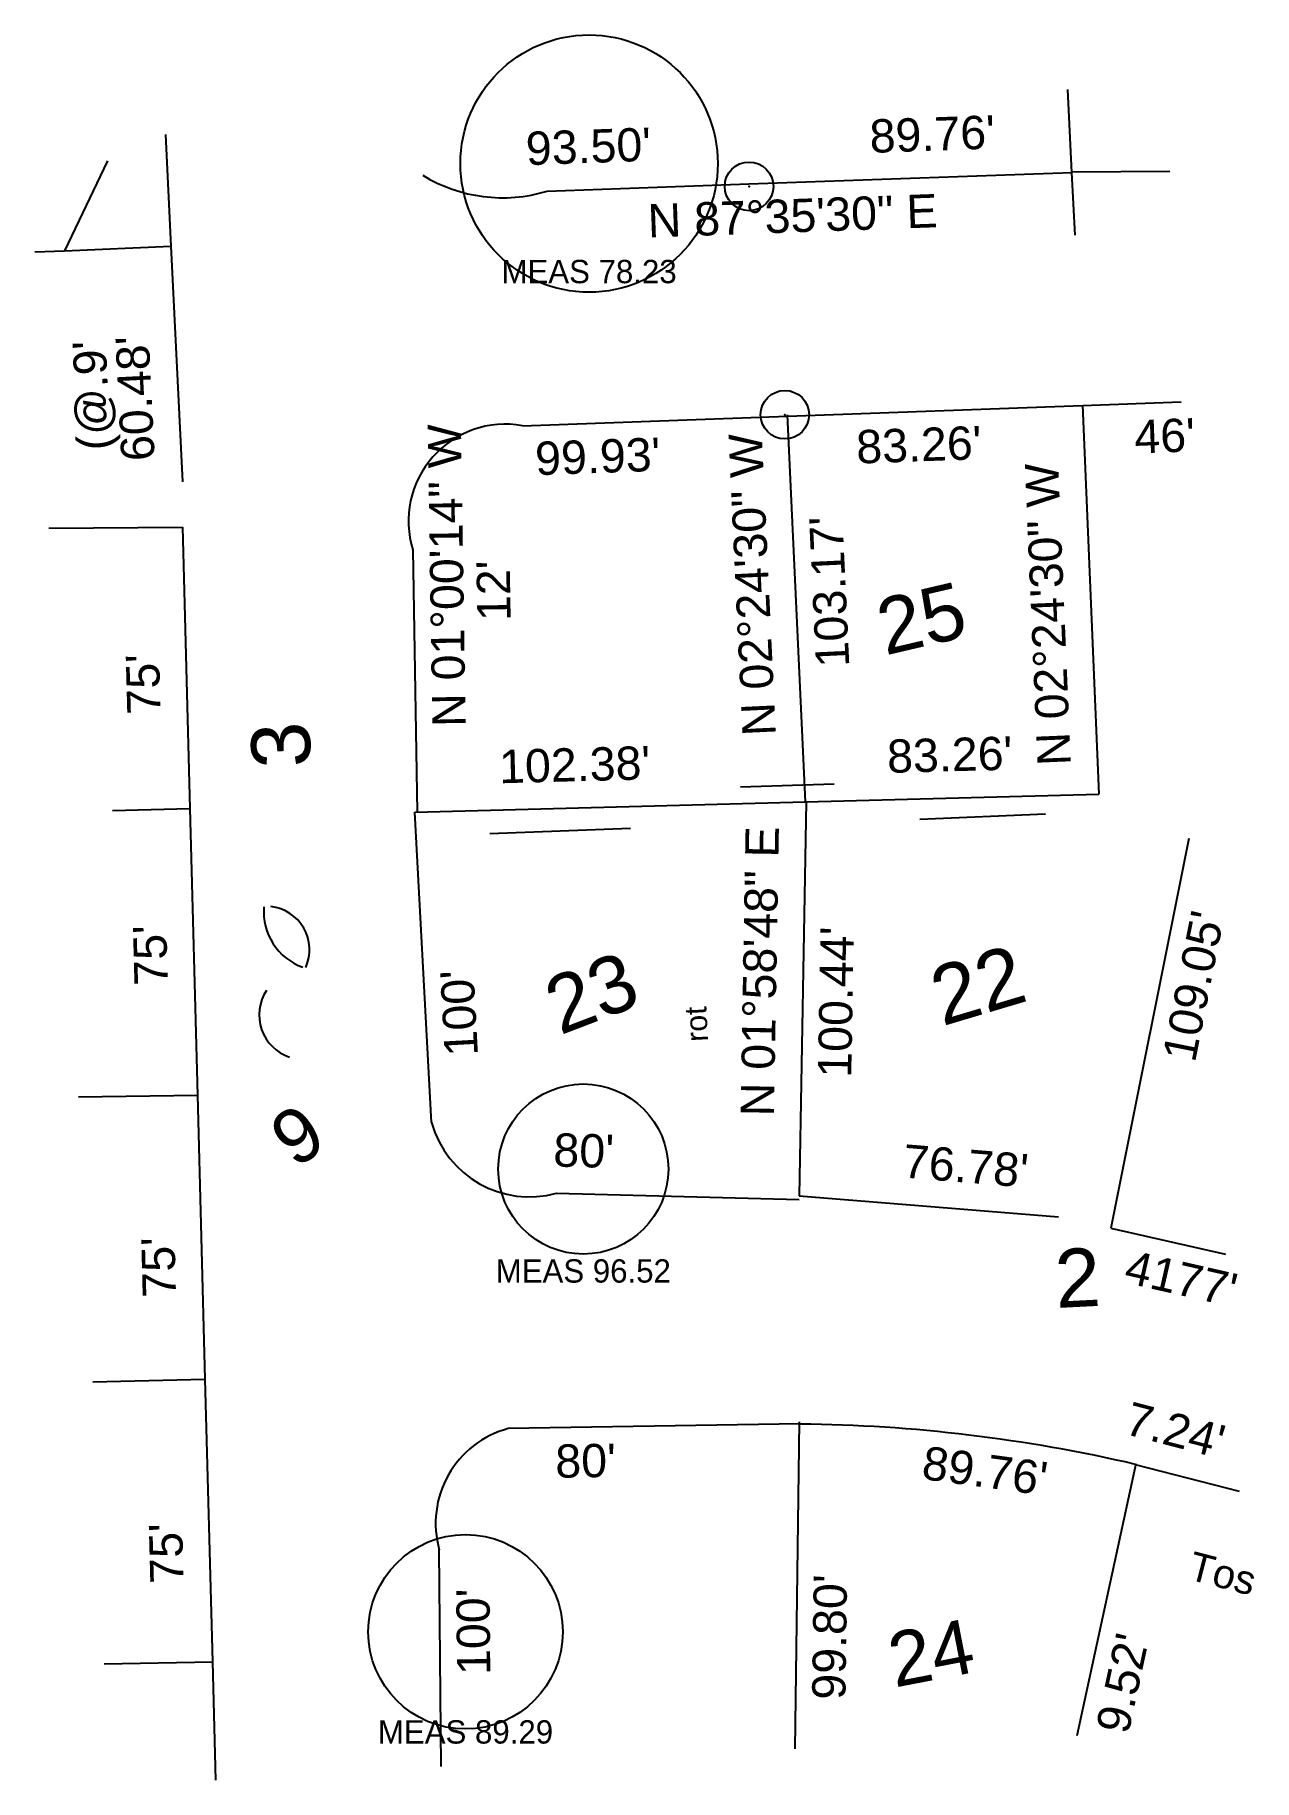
# Model space of a CAD drawing. Header units: feet. Extents: x -9 to 314, y -6 to 457.
import ezdxf
from ezdxf.enums import TextEntityAlignment as Align

# ---------------------------------------------------------------- set-up
doc = ezdxf.new("R2010")
doc.units = ezdxf.units.FT
doc.header["$MEASUREMENT"] = 0
for name, color, linetype in [('PLAT-CURVE', 4, 'CONTINUOUS'), ('PLAT-LINE', 7, 'CONTINUOUS'), ('PLAT-MON', 1, 'CONTINUOUS'), ('PLAT-QA', 1, 'CONTINUOUS'), ('PLAT-TEXT-BRG', 3, 'CONTINUOUS'), ('PLAT-TEXT-DIST', 2, 'CONTINUOUS'), ('PLAT-TEXT-LOTNO', 5, 'CONTINUOUS'), ('PLAT-TEXT-MISC', 9, 'CONTINUOUS'), ('PLAT-TEXT-UNASSOC', 30, 'CONTINUOUS')]:
    doc.layers.add(name, color=color, linetype=linetype)
doc.styles.add('PLAT', font='arial.ttf')

msp = doc.modelspace()

# ---------------------------------------------------------------- linework, layer by layer
at = {"layer": 'PLAT-CURVE'}
for centre, radius, start, end in [((115.13, 454.84), 40.66, -121.3791, -73.1218), ((115.86, 328.43), 25.68, 79.8601, -162.6743), ((67.36, 224.75), 15.58, 175.0843, -109.4755), ((52.39, 214.73), 11.53, -24.1491, 83.5879), ((62.32, 197.42), 11.76, 146.6511, -108.2717), ((122.28, 176.15), 26.99, -164.3179, -74.5828), ((189.57, -322.82), 411.75, 76.8954, 89.3762), ((123.43, 62.53), 26.07, 105.2426, -164.4245)]:
    msp.add_arc(centre, radius, start, end, dxfattribs=at)
at = {"layer": 'PLAT-LINE'}
for p, q in [((266.1, 420.9), (265.01, 442.9)), ((25.72, 430.94), (27.18, 401.3)), ((10.32, 423.99), (-1.04, 400.13)), ((266.1, 421.05), (292.03, 421.26)), ((126.93, 415.93), (180.46, 417.84)), ((180.46, 417.84), (266.1, 420.9)), ((266.93, 404.24), (266.1, 420.9)), ((-8.9, 399.8), (-1.04, 400.13)), ((-1.04, 400.13), (27.18, 401.3)), ((27.18, 401.3), (30.24, 338.81)), ((195.49, 253.94), (190.71, 356.57)), ((190.72, 356.26), (268.89, 359.09)), ((268.89, 359.09), (295.1, 360.04)), ((268.89, 359.17), (273.23, 256.02)), ((120.39, 353.71), (190.72, 356.26)), ((-5.22, 326.53), (30.2, 326.83)), ((30.2, 326.83), (32.18, 252.17)), ((91.34, 320.78), (92.43, 251.19)), ((178.18, 257.9), (203.08, 258.7)), ((195.49, 253.94), (273.23, 256.02)), ((11.65, 251.68), (32.18, 252.17)), ((32.18, 252.17), (34.19, 176.1)), ((91.86, 251.18), (195.49, 253.94)), ((96.29, 168.86), (91.86, 251.18)), ((195.6, 253.95), (193.76, 149.45)), ((225.8, 249.36), (259.1, 250.75)), ((111.73, 245.5), (149.07, 246.92)), ((297.12, 244.22), (276.45, 140.84)), ((2.64, 175.71), (34.19, 176.1)), ((34.19, 176.1), (36.19, 100.82)), ((129.45, 150.13), (193.75, 148.45)), ((193.76, 149.45), (262.51, 143.85)), ((276.45, 140.84), (306.84, 133.93)), ((6.42, 100.06), (36.19, 100.82)), ((36.19, 100.82), (38.17, 25.84)), ((194.05, 88.91), (116.57, 87.68)), ((193.79, 89.5), (192.59, 2.77)), ((283.08, 78.37), (267.42, 6.16)), ((282.92, 78.21), (310.43, 71.06)), ((98.83, -1.9), (98.32, 55.54)), ((9.46, 25.26), (38.17, 25.84)), ((38.17, 25.84), (39, -5.55))]:
    msp.add_line(p, q, dxfattribs=at)
at = {"layer": 'PLAT-MON'}
for centre, radius in [((180.49, 417.2), 6.46), ((189.98, 356.62), 6.43)]:
    msp.add_circle(centre, radius, dxfattribs=at)
for p in [(180.49, 417.2), (189.98, 356.62)]:
    msp.add_point(p, dxfattribs=at)
at = {"layer": 'PLAT-QA'}
for centre, radius in [((138.06, 423.25), 34.12), ((136.53, 156.54), 22.56), ((105.29, 33.79), 25.78)]:
    msp.add_circle(centre, radius, dxfattribs=at)

# ---------------------------------------------------------------- texts
for s, p in [('MEAS 78.23', (138.06, 397.7)), ('MEAS 96.52', (136.53, 132.6)), ('MEAS 89.29', (105.29, 10.33))]:
    msp.add_text(s, height=6.188, dxfattribs=at).set_placement(p, align=Align.TOP_CENTER)
at = {"layer": 'PLAT-TEXT-BRG', "style": 'PLAT'}
for s, rotation, p in [('N 87%%d35\'30" E', 2.0442, (191.86, 413.83)), ('N 01%%d00\'14" W', 90.8943, (95.87, 313.89))]:
    msp.add_text(s, height=8.8395, rotation=rotation, dxfattribs=at).set_placement(p, align=Align.TOP_CENTER)
for s, rotation, p in [('N 02%%d24\'30" W', 92.6667, (188.37, 311.84)), ('N 02%%d24\'30" W', 92.4083, (266.79, 303.92)), ('N 01%%d58\'48" E', 88.9941, (190.39, 208.85))]:
    msp.add_text(s, height=8.8395, rotation=rotation, dxfattribs=at).set_placement(p, align=Align.BOTTOM_CENTER)
at = {"layer": 'PLAT-TEXT-DIST', "style": 'PLAT'}
for s, rotation, p in [("89.76'", 2.0442, (229.32, 424.01)), ("93.50'", 2.0442, (138.15, 420.76)), ("60.48'", 92.8093, (24.72, 361.29)), ("75'", 91.5164, (26.88, 285.3)), ("102.38'", 1.5282, (134.43, 256.74)), ("83.26'", 1.5282, (233.89, 259.39)), ("75'", 91.5164, (28.79, 213.39)), ("80'", 358.4988, (136.47, 154.37)), ("76.78'", 355.3461, (237.36, 150.33)), ("75'", 91.5164, (30.98, 130.65)), ("7.24'", 345.4117, (291.76, 80.48)), ("75'", 91.5164, (32.99, 54.75))]:
    msp.add_text(s, height=8.839, rotation=rotation, dxfattribs=at).set_placement(p, align=Align.BOTTOM_CENTER)
for s, rotation, p in [("83.26'", 2.0754, (225.36, 353.09)), ("46'", 2.0754, (290.52, 355.46)), ("99.93'", 2.0754, (140.21, 350.01)), ("103.17'", 92.6667, (197.33, 309.43)), ("12'", 90.8943, (108.31, 309.87)), ("109.05'", 78.693, (293.97, 205.95)), ("100.44'", 88.9941, (199.09, 200.89)), ("100'", 93.0821, (99.17, 197.65)), ("4177'", 347.1855, (296.09, 131.84)), ("80'", 0.9094, (137.07, 83.59)), ("89.76'", 352.309, (243.64, 80.91)), ("99.80'", 89.2045, (197.42, 32.48)), ("100'", 90.5077, (102.93, 33.77)), ("9.52'", 77.7673, (275.19, 21.11))]:
    msp.add_text(s, height=8.839, rotation=rotation, dxfattribs=at).set_placement(p, align=Align.TOP_CENTER)
at = {"layer": 'PLAT-TEXT-LOTNO', "style": 'PLAT'}
for s, height, rotation, p in [('25', 14.882, 13.1883, (226.16, 302.63)), ('3', 15.62, 92.8614, (56.29, 269)), ('23', 15.22, 20.9389, (138.68, 203.31)), ('22', 15.62, 16.6277, (241.12, 205.34)), ('9', 14.33, 33.2839, (60.71, 165.54)), ('2', 15.49, 2.8614, (267.61, 127.71)), ('24', 14.426, 10.9712, (228.74, 28.19))]:
    msp.add_text(s, height=height, rotation=rotation, dxfattribs=at).set_placement(p, align=Align.MIDDLE_CENTER)
at = {"layer": 'PLAT-TEXT-MISC', "style": 'PLAT'}
for s, height, rotation, p in [('rot', 5.757, 92.8614, (166.5, 194.96)), ('Tos', 7.628, 345.4117, (306.06, 49.27))]:
    msp.add_text(s, height=height, rotation=rotation, dxfattribs=at).set_placement(p, align=Align.MIDDLE_CENTER)
at = {"layer": 'PLAT-TEXT-UNASSOC', "style": 'PLAT'}
msp.add_text("(@.9'", height=8.799, rotation=92.8093, dxfattribs=at).set_placement((6.15, 361.71), align=Align.MIDDLE_CENTER)

doc.saveas('drawing.dxf')
